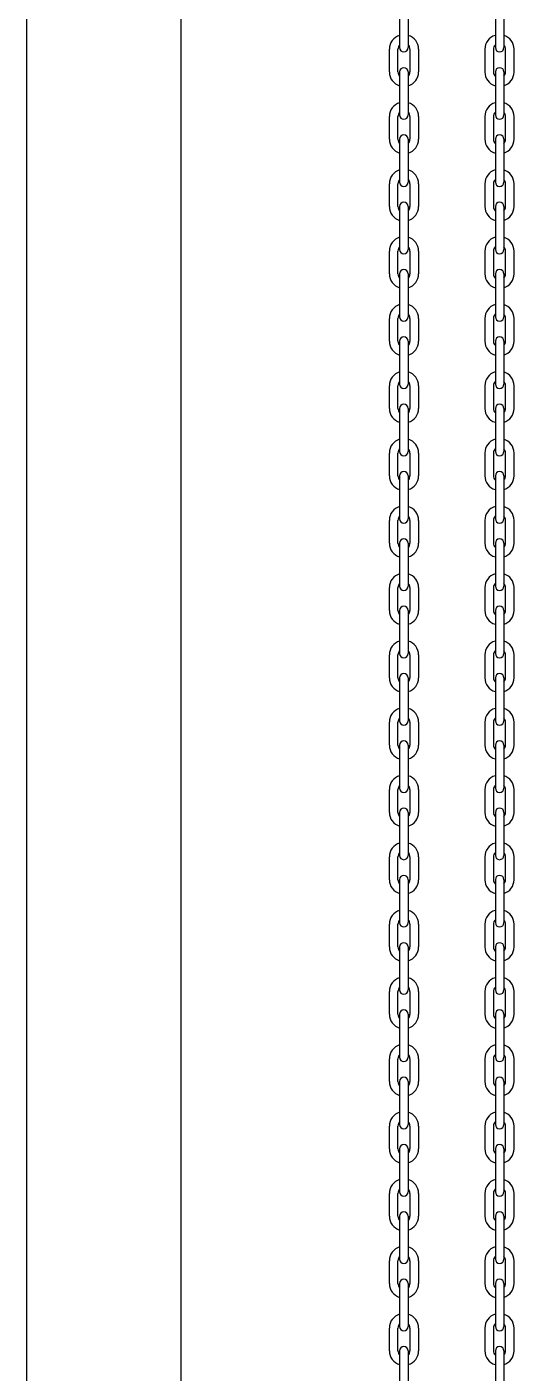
# Model space of a CAD drawing. Header units: millimetres. Extents: x 204328 to 274136, y -196910 to -178068.
# Drawn here: x 259812.6 to 259963.7, y -186130.4 to -185713.1 of the extents above; entities that cross this region are included whole.
import ezdxf

# ---------------------------------------------------------------- set-up
doc = ezdxf.new("R2010")
doc.units = ezdxf.units.MM
doc.layers.add('OHD Frame', color=2, linetype='Continuous')

msp = doc.modelspace()

# ---------------------------------------------------------------- linework, layer by layer
at = {"color": 3}
msp.add_line((259812.62, -189504.02, 0), (259812.62, -181789.76, 0), dxfattribs=at)
at = {"color": 7, "linetype": 'Continuous'}
for p, q in [((259928.13, -185706.17, 0), (259928.13, -185719.5, 0)), ((259930.8, -185706.17, 0), (259930.8, -185719.5, 0)), ((259957.88, -185706.17, 0), (259957.88, -185719.5, 0)), ((259960.55, -185706.17, 0), (259960.55, -185719.5, 0)), ((259925, -185727.04, 0), (259925, -185719.97, 0)), ((259927.67, -185727.04, 0), (259927.67, -185719.97, 0)), ((259931.4, -185719.97, 0), (259931.4, -185727.04, 0)), ((259934.07, -185719.97, 0), (259934.07, -185727.04, 0)), ((259954.61, -185719.97, 0), (259954.61, -185727.04, 0)), ((259957.28, -185719.97, 0), (259957.28, -185727.04, 0)), ((259961.01, -185727.04, 0), (259961.01, -185719.97, 0)), ((259963.68, -185727.04, 0), (259963.68, -185719.97, 0)), ((259928.13, -185727.04, 0), (259928.13, -185740.37, 0)), ((259930.8, -185727.04, 0), (259930.8, -185740.37, 0)), ((259957.88, -185727.04, 0), (259957.88, -185740.37, 0)), ((259960.55, -185727.04, 0), (259960.55, -185740.37, 0)), ((259925, -185747.9, 0), (259925, -185740.84, 0)), ((259927.67, -185747.9, 0), (259927.67, -185740.84, 0)), ((259931.4, -185740.84, 0), (259931.4, -185747.9, 0)), ((259934.07, -185740.84, 0), (259934.07, -185747.9, 0)), ((259954.61, -185740.84, 0), (259954.61, -185747.9, 0)), ((259957.28, -185740.84, 0), (259957.28, -185747.9, 0)), ((259961.01, -185747.9, 0), (259961.01, -185740.84, 0)), ((259963.68, -185747.9, 0), (259963.68, -185740.84, 0)), ((259928.13, -185747.9, 0), (259928.13, -185761.24, 0)), ((259930.8, -185747.9, 0), (259930.8, -185761.24, 0)), ((259957.88, -185747.9, 0), (259957.88, -185761.24, 0)), ((259960.55, -185747.9, 0), (259960.55, -185761.24, 0)), ((259925, -185768.77, 0), (259925, -185761.7, 0)), ((259927.67, -185768.77, 0), (259927.67, -185761.7, 0)), ((259931.4, -185761.7, 0), (259931.4, -185768.77, 0)), ((259934.07, -185761.7, 0), (259934.07, -185768.77, 0)), ((259954.61, -185761.7, 0), (259954.61, -185768.77, 0)), ((259957.28, -185761.7, 0), (259957.28, -185768.77, 0)), ((259961.01, -185768.77, 0), (259961.01, -185761.7, 0)), ((259963.68, -185768.77, 0), (259963.68, -185761.7, 0)), ((259928.13, -185768.77, 0), (259928.13, -185782.1, 0)), ((259930.8, -185768.77, 0), (259930.8, -185782.1, 0)), ((259957.88, -185768.77, 0), (259957.88, -185782.1, 0)), ((259960.55, -185768.77, 0), (259960.55, -185782.1, 0)), ((259925, -185789.64, 0), (259925, -185782.57, 0)), ((259927.67, -185789.64, 0), (259927.67, -185782.57, 0)), ((259931.4, -185782.57, 0), (259931.4, -185789.64, 0)), ((259934.07, -185782.57, 0), (259934.07, -185789.64, 0)), ((259954.61, -185782.57, 0), (259954.61, -185789.64, 0)), ((259957.28, -185782.57, 0), (259957.28, -185789.64, 0)), ((259961.01, -185789.64, 0), (259961.01, -185782.57, 0)), ((259963.68, -185789.64, 0), (259963.68, -185782.57, 0)), ((259928.13, -185789.64, 0), (259928.13, -185802.97, 0)), ((259930.8, -185789.64, 0), (259930.8, -185802.97, 0)), ((259957.88, -185789.64, 0), (259957.88, -185802.97, 0)), ((259960.55, -185789.64, 0), (259960.55, -185802.97, 0)), ((259925, -185810.51, 0), (259925, -185803.44, 0)), ((259927.67, -185810.51, 0), (259927.67, -185803.44, 0)), ((259931.4, -185803.44, 0), (259931.4, -185810.51, 0)), ((259934.07, -185803.44, 0), (259934.07, -185810.51, 0)), ((259954.61, -185803.44, 0), (259954.61, -185810.51, 0)), ((259957.28, -185803.44, 0), (259957.28, -185810.51, 0)), ((259961.01, -185810.51, 0), (259961.01, -185803.44, 0)), ((259963.68, -185810.51, 0), (259963.68, -185803.44, 0)), ((259928.13, -185810.51, 0), (259928.13, -185823.84, 0)), ((259930.8, -185810.51, 0), (259930.8, -185823.84, 0)), ((259957.88, -185810.51, 0), (259957.88, -185823.84, 0)), ((259960.55, -185810.51, 0), (259960.55, -185823.84, 0)), ((259925, -185831.37, 0), (259925, -185824.31, 0)), ((259927.67, -185831.37, 0), (259927.67, -185824.31, 0)), ((259931.4, -185824.31, 0), (259931.4, -185831.37, 0)), ((259934.07, -185824.31, 0), (259934.07, -185831.37, 0)), ((259954.61, -185824.31, 0), (259954.61, -185831.37, 0)), ((259957.28, -185824.31, 0), (259957.28, -185831.37, 0)), ((259961.01, -185831.37, 0), (259961.01, -185824.31, 0)), ((259963.68, -185831.37, 0), (259963.68, -185824.31, 0)), ((259928.13, -185831.37, 0), (259928.13, -185844.71, 0)), ((259930.8, -185831.37, 0), (259930.8, -185844.71, 0)), ((259957.88, -185831.37, 0), (259957.88, -185844.71, 0)), ((259960.55, -185831.37, 0), (259960.55, -185844.71, 0)), ((259925, -185852.24, 0), (259925, -185845.17, 0)), ((259927.67, -185852.24, 0), (259927.67, -185845.17, 0)), ((259931.4, -185845.17, 0), (259931.4, -185852.24, 0)), ((259934.07, -185845.17, 0), (259934.07, -185852.24, 0)), ((259954.61, -185845.17, 0), (259954.61, -185852.24, 0)), ((259957.28, -185845.17, 0), (259957.28, -185852.24, 0)), ((259961.01, -185852.24, 0), (259961.01, -185845.17, 0)), ((259963.68, -185852.24, 0), (259963.68, -185845.17, 0)), ((259928.13, -185852.24, 0), (259928.13, -185865.57, 0)), ((259930.8, -185852.24, 0), (259930.8, -185865.57, 0)), ((259957.88, -185852.24, 0), (259957.88, -185865.57, 0)), ((259960.55, -185852.24, 0), (259960.55, -185865.57, 0)), ((259925, -185873.11, 0), (259925, -185866.04, 0)), ((259927.67, -185873.11, 0), (259927.67, -185866.04, 0)), ((259931.4, -185866.04, 0), (259931.4, -185873.11, 0)), ((259934.07, -185866.04, 0), (259934.07, -185873.11, 0)), ((259954.61, -185866.04, 0), (259954.61, -185873.11, 0)), ((259957.28, -185866.04, 0), (259957.28, -185873.11, 0)), ((259961.01, -185873.11, 0), (259961.01, -185866.04, 0)), ((259963.68, -185873.11, 0), (259963.68, -185866.04, 0)), ((259928.13, -185873.11, 0), (259928.13, -185886.44, 0)), ((259930.8, -185873.11, 0), (259930.8, -185886.44, 0)), ((259957.88, -185873.11, 0), (259957.88, -185886.44, 0)), ((259960.55, -185873.11, 0), (259960.55, -185886.44, 0)), ((259925, -185893.97, 0), (259925, -185886.91, 0)), ((259927.67, -185893.97, 0), (259927.67, -185886.91, 0)), ((259931.4, -185886.91, 0), (259931.4, -185893.97, 0)), ((259934.07, -185886.91, 0), (259934.07, -185893.97, 0)), ((259954.61, -185886.91, 0), (259954.61, -185893.97, 0)), ((259957.28, -185886.91, 0), (259957.28, -185893.97, 0)), ((259961.01, -185893.97, 0), (259961.01, -185886.91, 0)), ((259963.68, -185893.97, 0), (259963.68, -185886.91, 0)), ((259928.13, -185893.97, 0), (259928.13, -185907.31, 0)), ((259930.8, -185893.97, 0), (259930.8, -185907.31, 0)), ((259957.88, -185893.97, 0), (259957.88, -185907.31, 0)), ((259960.55, -185893.97, 0), (259960.55, -185907.31, 0)), ((259925, -185914.84, 0), (259925, -185907.77, 0)), ((259927.67, -185914.84, 0), (259927.67, -185907.77, 0)), ((259931.4, -185907.77, 0), (259931.4, -185914.84, 0)), ((259934.07, -185907.77, 0), (259934.07, -185914.84, 0)), ((259954.61, -185907.77, 0), (259954.61, -185914.84, 0)), ((259957.28, -185907.77, 0), (259957.28, -185914.84, 0)), ((259961.01, -185914.84, 0), (259961.01, -185907.77, 0)), ((259963.68, -185914.84, 0), (259963.68, -185907.77, 0)), ((259928.13, -185914.84, 0), (259928.13, -185928.17, 0)), ((259930.8, -185914.84, 0), (259930.8, -185928.17, 0)), ((259957.88, -185914.84, 0), (259957.88, -185928.17, 0)), ((259960.55, -185914.84, 0), (259960.55, -185928.17, 0)), ((259925, -185935.71, 0), (259925, -185928.64, 0)), ((259927.67, -185935.71, 0), (259927.67, -185928.64, 0)), ((259931.4, -185928.64, 0), (259931.4, -185935.71, 0)), ((259934.07, -185928.64, 0), (259934.07, -185935.71, 0)), ((259954.61, -185928.64, 0), (259954.61, -185935.71, 0)), ((259957.28, -185928.64, 0), (259957.28, -185935.71, 0)), ((259961.01, -185935.71, 0), (259961.01, -185928.64, 0)), ((259963.68, -185935.71, 0), (259963.68, -185928.64, 0)), ((259928.13, -185935.71, 0), (259928.13, -185949.04, 0)), ((259930.8, -185935.71, 0), (259930.8, -185949.04, 0)), ((259957.88, -185935.71, 0), (259957.88, -185949.04, 0)), ((259960.55, -185935.71, 0), (259960.55, -185949.04, 0)), ((259925, -185956.57, 0), (259925, -185949.51, 0)), ((259927.67, -185956.57, 0), (259927.67, -185949.51, 0)), ((259931.4, -185949.51, 0), (259931.4, -185956.57, 0)), ((259934.07, -185949.51, 0), (259934.07, -185956.57, 0)), ((259954.61, -185949.51, 0), (259954.61, -185956.57, 0)), ((259957.28, -185949.51, 0), (259957.28, -185956.57, 0)), ((259961.01, -185956.57, 0), (259961.01, -185949.51, 0)), ((259963.68, -185956.57, 0), (259963.68, -185949.51, 0)), ((259928.13, -185956.57, 0), (259928.13, -185969.91, 0)), ((259930.8, -185956.57, 0), (259930.8, -185969.91, 0)), ((259957.88, -185956.57, 0), (259957.88, -185969.91, 0)), ((259960.55, -185956.57, 0), (259960.55, -185969.91, 0)), ((259925, -185977.44, 0), (259925, -185970.37, 0)), ((259927.67, -185977.44, 0), (259927.67, -185970.37, 0)), ((259931.4, -185970.37, 0), (259931.4, -185977.44, 0)), ((259934.07, -185970.37, 0), (259934.07, -185977.44, 0)), ((259954.61, -185970.37, 0), (259954.61, -185977.44, 0)), ((259957.28, -185970.37, 0), (259957.28, -185977.44, 0)), ((259961.01, -185977.44, 0), (259961.01, -185970.37, 0)), ((259963.68, -185977.44, 0), (259963.68, -185970.37, 0)), ((259928.13, -185977.44, 0), (259928.13, -185990.77, 0)), ((259930.8, -185977.44, 0), (259930.8, -185990.77, 0)), ((259957.88, -185977.44, 0), (259957.88, -185990.77, 0)), ((259960.55, -185977.44, 0), (259960.55, -185990.77, 0)), ((259925, -185998.31, 0), (259925, -185991.24, 0)), ((259927.67, -185998.31, 0), (259927.67, -185991.24, 0)), ((259931.4, -185991.24, 0), (259931.4, -185998.31, 0)), ((259934.07, -185991.24, 0), (259934.07, -185998.31, 0)), ((259954.61, -185991.24, 0), (259954.61, -185998.31, 0)), ((259957.28, -185991.24, 0), (259957.28, -185998.31, 0)), ((259961.01, -185998.31, 0), (259961.01, -185991.24, 0)), ((259963.68, -185998.31, 0), (259963.68, -185991.24, 0)), ((259928.13, -185998.31, 0), (259928.13, -186011.64, 0)), ((259930.8, -185998.31, 0), (259930.8, -186011.64, 0)), ((259957.88, -185998.31, 0), (259957.88, -186011.64, 0)), ((259960.55, -185998.31, 0), (259960.55, -186011.64, 0)), ((259925, -186019.17, 0), (259925, -186012.11, 0)), ((259925, -186019.17, 0), (259925, -186012.11, 0)), ((259927.67, -186019.17, 0), (259927.67, -186012.11, 0)), ((259927.67, -186019.17, 0), (259927.67, -186012.11, 0)), ((259931.4, -186012.11, 0), (259931.4, -186019.17, 0)), ((259931.4, -186012.11, 0), (259931.4, -186019.17, 0)), ((259934.07, -186012.11, 0), (259934.07, -186019.17, 0)), ((259934.07, -186012.11, 0), (259934.07, -186019.17, 0)), ((259954.61, -186012.11, 0), (259954.61, -186019.17, 0)), ((259954.61, -186012.11, 0), (259954.61, -186019.17, 0)), ((259957.28, -186012.11, 0), (259957.28, -186019.17, 0)), ((259957.28, -186012.11, 0), (259957.28, -186019.17, 0)), ((259961.01, -186019.17, 0), (259961.01, -186012.11, 0)), ((259961.01, -186019.17, 0), (259961.01, -186012.11, 0)), ((259963.68, -186019.17, 0), (259963.68, -186012.11, 0)), ((259963.68, -186019.17, 0), (259963.68, -186012.11, 0)), ((259928.13, -186019.17, 0), (259928.13, -186032.51, 0)), ((259928.13, -186019.17, 0), (259928.13, -186032.51, 0)), ((259930.8, -186019.17, 0), (259930.8, -186032.51, 0)), ((259930.8, -186019.17, 0), (259930.8, -186032.51, 0)), ((259957.88, -186019.17, 0), (259957.88, -186032.51, 0)), ((259957.88, -186019.17, 0), (259957.88, -186032.51, 0)), ((259960.55, -186019.17, 0), (259960.55, -186032.51, 0)), ((259960.55, -186019.17, 0), (259960.55, -186032.51, 0)), ((259925, -186040.04, 0), (259925, -186032.97, 0)), ((259927.67, -186040.04, 0), (259927.67, -186032.97, 0)), ((259931.4, -186032.97, 0), (259931.4, -186040.04, 0)), ((259934.07, -186032.97, 0), (259934.07, -186040.04, 0)), ((259954.61, -186032.97, 0), (259954.61, -186040.04, 0)), ((259957.28, -186032.97, 0), (259957.28, -186040.04, 0)), ((259961.01, -186040.04, 0), (259961.01, -186032.97, 0)), ((259963.68, -186040.04, 0), (259963.68, -186032.97, 0)), ((259928.13, -186040.04, 0), (259928.13, -186053.37, 0)), ((259930.8, -186040.04, 0), (259930.8, -186053.37, 0)), ((259957.88, -186040.04, 0), (259957.88, -186053.37, 0)), ((259960.55, -186040.04, 0), (259960.55, -186053.37, 0)), ((259925, -186060.91, 0), (259925, -186053.84, 0)), ((259927.67, -186060.91, 0), (259927.67, -186053.84, 0)), ((259931.4, -186053.84, 0), (259931.4, -186060.91, 0)), ((259934.07, -186053.84, 0), (259934.07, -186060.91, 0)), ((259954.61, -186053.84, 0), (259954.61, -186060.91, 0)), ((259957.28, -186053.84, 0), (259957.28, -186060.91, 0)), ((259961.01, -186060.91, 0), (259961.01, -186053.84, 0)), ((259963.68, -186060.91, 0), (259963.68, -186053.84, 0)), ((259928.13, -186060.91, 0), (259928.13, -186074.24, 0)), ((259930.8, -186060.91, 0), (259930.8, -186074.24, 0)), ((259957.88, -186060.91, 0), (259957.88, -186074.24, 0)), ((259960.55, -186060.91, 0), (259960.55, -186074.24, 0)), ((259925, -186081.77, 0), (259925, -186074.71, 0)), ((259927.67, -186081.77, 0), (259927.67, -186074.71, 0)), ((259931.4, -186074.71, 0), (259931.4, -186081.77, 0)), ((259934.07, -186074.71, 0), (259934.07, -186081.77, 0)), ((259954.61, -186074.71, 0), (259954.61, -186081.77, 0)), ((259957.28, -186074.71, 0), (259957.28, -186081.77, 0)), ((259961.01, -186081.77, 0), (259961.01, -186074.71, 0)), ((259963.68, -186081.77, 0), (259963.68, -186074.71, 0)), ((259928.13, -186081.77, 0), (259928.13, -186095.11, 0)), ((259930.8, -186081.77, 0), (259930.8, -186095.11, 0)), ((259957.88, -186081.77, 0), (259957.88, -186095.11, 0)), ((259960.55, -186081.77, 0), (259960.55, -186095.11, 0)), ((259925, -186102.64, 0), (259925, -186095.57, 0)), ((259927.67, -186102.64, 0), (259927.67, -186095.57, 0)), ((259931.4, -186095.57, 0), (259931.4, -186102.64, 0)), ((259934.07, -186095.57, 0), (259934.07, -186102.64, 0)), ((259954.61, -186095.57, 0), (259954.61, -186102.64, 0)), ((259957.28, -186095.57, 0), (259957.28, -186102.64, 0)), ((259961.01, -186102.64, 0), (259961.01, -186095.57, 0)), ((259963.68, -186102.64, 0), (259963.68, -186095.57, 0)), ((259928.13, -186102.64, 0), (259928.13, -186115.97, 0)), ((259930.8, -186102.64, 0), (259930.8, -186115.97, 0)), ((259957.88, -186102.64, 0), (259957.88, -186115.97, 0)), ((259960.55, -186102.64, 0), (259960.55, -186115.97, 0)), ((259925, -186123.51, 0), (259925, -186116.44, 0)), ((259927.67, -186123.51, 0), (259927.67, -186116.44, 0)), ((259931.4, -186116.44, 0), (259931.4, -186123.51, 0)), ((259934.07, -186116.44, 0), (259934.07, -186123.51, 0)), ((259954.61, -186116.44, 0), (259954.61, -186123.51, 0)), ((259957.28, -186116.44, 0), (259957.28, -186123.51, 0)), ((259961.01, -186123.51, 0), (259961.01, -186116.44, 0)), ((259963.68, -186123.51, 0), (259963.68, -186116.44, 0)), ((259928.13, -186123.51, 0), (259928.13, -186136.84, 0)), ((259930.8, -186123.51, 0), (259930.8, -186136.84, 0)), ((259957.88, -186123.51, 0), (259957.88, -186136.84, 0)), ((259960.55, -186123.51, 0), (259960.55, -186136.84, 0))]:
    msp.add_line(p, q, dxfattribs=at)
for centre, radius, start, end in [((259929.47, -185719.97, 0), 4.47, 106.4768, 180), ((259929.6, -185719.97, 0), 4.47, 0, 73.5232), ((259959.08, -185719.97, 0), 4.47, 106.4768, 180), ((259959.21, -185719.97, 0), 4.47, 0, 73.5232), ((259929.47, -185719.97, 0), 1.8, 134.9422, 180), ((259929.47, -185719.5, 0), 1.33, 180, 0), ((259929.6, -185719.97, 0), 1.8, 0, 45.0578), ((259959.08, -185719.97, 0), 1.8, 134.9422, 180), ((259959.21, -185719.5, 0), 1.33, 180, 0), ((259959.21, -185719.97, 0), 1.8, 0, 45.0578), ((259929.47, -185727.04, 0), 1.33, 0, 180), ((259959.21, -185727.04, 0), 1.33, 0, 180), ((259929.47, -185727.04, 0), 4.47, 180, 253.5232), ((259929.47, -185727.04, 0), 1.8, 180, 225.0578), ((259929.6, -185727.04, 0), 4.47, 286.4768, 0), ((259929.6, -185727.04, 0), 1.8, 314.9422, 0), ((259959.08, -185727.04, 0), 4.47, 180, 253.5232), ((259959.08, -185727.04, 0), 1.8, 180, 225.0578), ((259959.21, -185727.04, 0), 4.47, 286.4768, 0), ((259959.21, -185727.04, 0), 1.8, 314.9422, 0), ((259929.47, -185740.84, 0), 4.47, 106.4768, 180), ((259929.6, -185740.84, 0), 4.47, 0, 73.5232), ((259959.08, -185740.84, 0), 4.47, 106.4768, 180), ((259959.21, -185740.84, 0), 4.47, 0, 73.5232), ((259929.47, -185740.84, 0), 1.8, 134.9422, 180), ((259929.47, -185740.37, 0), 1.33, 180, 0), ((259929.6, -185740.84, 0), 1.8, 0, 45.0578), ((259959.08, -185740.84, 0), 1.8, 134.9422, 180), ((259959.21, -185740.37, 0), 1.33, 180, 0), ((259959.21, -185740.84, 0), 1.8, 0, 45.0578), ((259929.47, -185747.9, 0), 1.33, 0, 180), ((259959.21, -185747.9, 0), 1.33, 0, 180), ((259929.47, -185747.9, 0), 4.47, 180, 253.5232), ((259929.47, -185747.9, 0), 1.8, 180, 225.0578), ((259929.6, -185747.9, 0), 4.47, 286.4768, 0), ((259929.6, -185747.9, 0), 1.8, 314.9422, 0), ((259959.08, -185747.9, 0), 4.47, 180, 253.5232), ((259959.08, -185747.9, 0), 1.8, 180, 225.0578), ((259959.21, -185747.9, 0), 4.47, 286.4768, 0), ((259959.21, -185747.9, 0), 1.8, 314.9422, 0), ((259929.47, -185761.7, 0), 4.47, 106.4768, 180), ((259929.6, -185761.7, 0), 4.47, 0, 73.5232), ((259959.08, -185761.7, 0), 4.47, 106.4768, 180), ((259959.21, -185761.7, 0), 4.47, 0, 73.5232), ((259929.47, -185761.7, 0), 1.8, 134.9422, 180), ((259929.47, -185761.24, 0), 1.33, 180, 0), ((259929.6, -185761.7, 0), 1.8, 0, 45.0578), ((259959.08, -185761.7, 0), 1.8, 134.9422, 180), ((259959.21, -185761.24, 0), 1.33, 180, 0), ((259959.21, -185761.7, 0), 1.8, 0, 45.0578), ((259929.47, -185768.77, 0), 1.33, 0, 180), ((259959.21, -185768.77, 0), 1.33, 0, 180), ((259929.47, -185768.77, 0), 4.47, 180, 253.5232), ((259929.47, -185768.77, 0), 1.8, 180, 225.0578), ((259929.6, -185768.77, 0), 4.47, 286.4768, 0), ((259929.6, -185768.77, 0), 1.8, 314.9422, 0), ((259959.08, -185768.77, 0), 4.47, 180, 253.5232), ((259959.08, -185768.77, 0), 1.8, 180, 225.0578), ((259959.21, -185768.77, 0), 4.47, 286.4768, 0), ((259959.21, -185768.77, 0), 1.8, 314.9422, 0), ((259929.47, -185782.57, 0), 4.47, 106.4768, 180), ((259929.6, -185782.57, 0), 4.47, 0, 73.5232), ((259959.08, -185782.57, 0), 4.47, 106.4768, 180), ((259959.21, -185782.57, 0), 4.47, 0, 73.5232), ((259929.47, -185782.57, 0), 1.8, 134.9422, 180), ((259929.47, -185782.1, 0), 1.33, 180, 0), ((259929.47, -185782.1, 0), 1.33, 180, 0), ((259929.6, -185782.57, 0), 1.8, 0, 45.0578), ((259959.08, -185782.57, 0), 1.8, 134.9422, 180), ((259959.21, -185782.1, 0), 1.33, 180, 0), ((259959.21, -185782.1, 0), 1.33, 180, 0), ((259959.21, -185782.57, 0), 1.8, 0, 45.0578), ((259929.47, -185789.64, 0), 1.33, 0, 180), ((259929.47, -185789.64, 0), 1.33, 0, 180), ((259959.21, -185789.64, 0), 1.33, 0, 180), ((259959.21, -185789.64, 0), 1.33, 0, 180), ((259929.47, -185789.64, 0), 4.47, 180, 253.5232), ((259929.47, -185789.64, 0), 4.47, 180, 253.5232), ((259929.47, -185789.64, 0), 1.8, 180, 225.0578), ((259929.47, -185789.64, 0), 1.8, 180, 225.0578), ((259929.6, -185789.64, 0), 4.47, 286.4768, 0), ((259929.6, -185789.64, 0), 1.8, 314.9422, 0), ((259929.6, -185789.64, 0), 4.47, 286.4768, 0), ((259929.6, -185789.64, 0), 1.8, 314.9422, 0), ((259959.08, -185789.64, 0), 4.47, 180, 253.5232), ((259959.08, -185789.64, 0), 4.47, 180, 253.5232), ((259959.08, -185789.64, 0), 1.8, 180, 225.0578), ((259959.08, -185789.64, 0), 1.8, 180, 225.0578), ((259959.21, -185789.64, 0), 4.47, 286.4768, 0), ((259959.21, -185789.64, 0), 4.47, 286.4768, 0), ((259959.21, -185789.64, 0), 1.8, 314.9422, 0), ((259959.21, -185789.64, 0), 1.8, 314.9422, 0), ((259929.47, -185803.44, 0), 4.47, 106.4768, 180), ((259929.6, -185803.44, 0), 4.47, 0, 73.5232), ((259959.08, -185803.44, 0), 4.47, 106.4768, 180), ((259959.21, -185803.44, 0), 4.47, 0, 73.5232), ((259929.47, -185803.44, 0), 1.8, 134.9422, 180), ((259929.47, -185802.97, 0), 1.33, 180, 0), ((259929.6, -185803.44, 0), 1.8, 0, 45.0578), ((259959.08, -185803.44, 0), 1.8, 134.9422, 180), ((259959.21, -185802.97, 0), 1.33, 180, 0), ((259959.21, -185803.44, 0), 1.8, 0, 45.0578), ((259929.47, -185810.51, 0), 1.33, 0, 180), ((259959.21, -185810.51, 0), 1.33, 0, 180), ((259929.47, -185810.51, 0), 4.47, 180, 253.5232), ((259929.47, -185810.51, 0), 1.8, 180, 225.0578), ((259929.6, -185810.51, 0), 4.47, 286.4768, 0), ((259929.6, -185810.51, 0), 1.8, 314.9422, 0), ((259959.08, -185810.51, 0), 4.47, 180, 253.5232), ((259959.08, -185810.51, 0), 1.8, 180, 225.0578), ((259959.21, -185810.51, 0), 4.47, 286.4768, 0), ((259959.21, -185810.51, 0), 1.8, 314.9422, 0), ((259929.47, -185824.31, 0), 4.47, 106.4768, 180), ((259929.6, -185824.31, 0), 4.47, 0, 73.5232), ((259959.08, -185824.31, 0), 4.47, 106.4768, 180), ((259959.21, -185824.31, 0), 4.47, 0, 73.5232), ((259929.47, -185824.31, 0), 1.8, 134.9422, 180), ((259929.47, -185823.84, 0), 1.33, 180, 0), ((259929.6, -185824.31, 0), 1.8, 0, 45.0578), ((259959.08, -185824.31, 0), 1.8, 134.9422, 180), ((259959.21, -185823.84, 0), 1.33, 180, 0), ((259959.21, -185824.31, 0), 1.8, 0, 45.0578), ((259929.47, -185831.37, 0), 1.33, 0, 180), ((259959.21, -185831.37, 0), 1.33, 0, 180), ((259929.47, -185831.37, 0), 4.47, 180, 253.5232), ((259929.47, -185831.37, 0), 1.8, 180, 225.0578), ((259929.6, -185831.37, 0), 4.47, 286.4768, 0), ((259929.6, -185831.37, 0), 1.8, 314.9422, 0), ((259959.08, -185831.37, 0), 4.47, 180, 253.5232), ((259959.08, -185831.37, 0), 1.8, 180, 225.0578), ((259959.21, -185831.37, 0), 4.47, 286.4768, 0), ((259959.21, -185831.37, 0), 1.8, 314.9422, 0), ((259929.47, -185845.17, 0), 4.47, 106.4768, 180), ((259929.6, -185845.17, 0), 4.47, 0, 73.5232), ((259959.08, -185845.17, 0), 4.47, 106.4768, 180), ((259959.21, -185845.17, 0), 4.47, 0, 73.5232), ((259929.47, -185845.17, 0), 1.8, 134.9422, 180), ((259929.47, -185844.71, 0), 1.33, 180, 0), ((259929.6, -185845.17, 0), 1.8, 0, 45.0578), ((259959.08, -185845.17, 0), 1.8, 134.9422, 180), ((259959.21, -185844.71, 0), 1.33, 180, 0), ((259959.21, -185845.17, 0), 1.8, 0, 45.0578), ((259929.47, -185852.24, 0), 1.33, 0, 180), ((259959.21, -185852.24, 0), 1.33, 0, 180), ((259929.47, -185852.24, 0), 4.47, 180, 253.5232), ((259929.47, -185852.24, 0), 1.8, 180, 225.0578), ((259929.6, -185852.24, 0), 4.47, 286.4768, 0), ((259929.6, -185852.24, 0), 1.8, 314.9422, 0), ((259959.08, -185852.24, 0), 4.47, 180, 253.5232), ((259959.08, -185852.24, 0), 1.8, 180, 225.0578), ((259959.21, -185852.24, 0), 4.47, 286.4768, 0), ((259959.21, -185852.24, 0), 1.8, 314.9422, 0), ((259929.47, -185866.04, 0), 4.47, 106.4768, 180), ((259929.6, -185866.04, 0), 4.47, 0, 73.5232), ((259959.08, -185866.04, 0), 4.47, 106.4768, 180), ((259959.21, -185866.04, 0), 4.47, 0, 73.5232), ((259929.47, -185866.04, 0), 1.8, 134.9422, 180), ((259929.47, -185865.57, 0), 1.33, 180, 0), ((259929.6, -185866.04, 0), 1.8, 0, 45.0578), ((259959.08, -185866.04, 0), 1.8, 134.9422, 180), ((259959.21, -185865.57, 0), 1.33, 180, 0), ((259959.21, -185866.04, 0), 1.8, 0, 45.0578), ((259929.47, -185873.11, 0), 1.33, 0, 180), ((259959.21, -185873.11, 0), 1.33, 0, 180), ((259929.47, -185873.11, 0), 4.47, 180, 253.5232), ((259929.47, -185873.11, 0), 1.8, 180, 225.0578), ((259929.6, -185873.11, 0), 4.47, 286.4768, 0), ((259929.6, -185873.11, 0), 1.8, 314.9422, 0), ((259959.08, -185873.11, 0), 4.47, 180, 253.5232), ((259959.08, -185873.11, 0), 1.8, 180, 225.0578), ((259959.21, -185873.11, 0), 4.47, 286.4768, 0), ((259959.21, -185873.11, 0), 1.8, 314.9422, 0), ((259929.47, -185886.91, 0), 4.47, 106.4768, 180), ((259929.6, -185886.91, 0), 4.47, 0, 73.5232), ((259959.08, -185886.91, 0), 4.47, 106.4768, 180), ((259959.21, -185886.91, 0), 4.47, 0, 73.5232), ((259929.47, -185886.91, 0), 1.8, 134.9422, 180), ((259929.47, -185886.44, 0), 1.33, 180, 0), ((259929.6, -185886.91, 0), 1.8, 0, 45.0578), ((259959.08, -185886.91, 0), 1.8, 134.9422, 180), ((259959.21, -185886.44, 0), 1.33, 180, 0), ((259959.21, -185886.91, 0), 1.8, 0, 45.0578), ((259929.47, -185893.97, 0), 1.33, 0, 180), ((259959.21, -185893.97, 0), 1.33, 0, 180), ((259929.47, -185893.97, 0), 4.47, 180, 253.5232), ((259929.47, -185893.97, 0), 1.8, 180, 225.0578), ((259929.6, -185893.97, 0), 4.47, 286.4768, 0), ((259929.6, -185893.97, 0), 1.8, 314.9422, 0), ((259959.08, -185893.97, 0), 4.47, 180, 253.5232), ((259959.08, -185893.97, 0), 1.8, 180, 225.0578), ((259959.21, -185893.97, 0), 4.47, 286.4768, 0), ((259959.21, -185893.97, 0), 1.8, 314.9422, 0), ((259929.47, -185907.77, 0), 4.47, 106.4768, 180), ((259929.6, -185907.77, 0), 4.47, 0, 73.5232), ((259959.08, -185907.77, 0), 4.47, 106.4768, 180), ((259959.21, -185907.77, 0), 4.47, 0, 73.5232), ((259929.47, -185907.77, 0), 1.8, 134.9422, 180), ((259929.47, -185907.31, 0), 1.33, 180, 0), ((259929.6, -185907.77, 0), 1.8, 0, 45.0578), ((259959.08, -185907.77, 0), 1.8, 134.9422, 180), ((259959.21, -185907.31, 0), 1.33, 180, 0), ((259959.21, -185907.77, 0), 1.8, 0, 45.0578), ((259929.47, -185914.84, 0), 1.33, 0, 180), ((259959.21, -185914.84, 0), 1.33, 0, 180), ((259929.47, -185914.84, 0), 4.47, 180, 253.5232), ((259929.47, -185914.84, 0), 1.8, 180, 225.0578), ((259929.6, -185914.84, 0), 4.47, 286.4768, 0), ((259929.6, -185914.84, 0), 1.8, 314.9422, 0), ((259959.08, -185914.84, 0), 4.47, 180, 253.5232), ((259959.08, -185914.84, 0), 1.8, 180, 225.0578), ((259959.21, -185914.84, 0), 4.47, 286.4768, 0), ((259959.21, -185914.84, 0), 1.8, 314.9422, 0), ((259929.47, -185928.64, 0), 4.47, 106.4768, 180), ((259929.6, -185928.64, 0), 4.47, 0, 73.5232), ((259959.08, -185928.64, 0), 4.47, 106.4768, 180), ((259959.21, -185928.64, 0), 4.47, 0, 73.5232), ((259929.47, -185928.64, 0), 1.8, 134.9422, 180), ((259929.47, -185928.17, 0), 1.33, 180, 0), ((259929.47, -185928.17, 0), 1.33, 180, 0), ((259929.6, -185928.64, 0), 1.8, 0, 45.0578), ((259959.08, -185928.64, 0), 1.8, 134.9422, 180), ((259959.21, -185928.17, 0), 1.33, 180, 0), ((259959.21, -185928.17, 0), 1.33, 180, 0), ((259959.21, -185928.64, 0), 1.8, 0, 45.0578), ((259929.47, -185935.71, 0), 1.33, 0, 180), ((259959.21, -185935.71, 0), 1.33, 0, 180), ((259929.47, -185935.71, 0), 4.47, 180, 253.5232), ((259929.47, -185935.71, 0), 1.8, 180, 225.0578), ((259929.6, -185935.71, 0), 4.47, 286.4768, 0), ((259929.6, -185935.71, 0), 1.8, 314.9422, 0), ((259959.08, -185935.71, 0), 4.47, 180, 253.5232), ((259959.08, -185935.71, 0), 1.8, 180, 225.0578), ((259959.21, -185935.71, 0), 4.47, 286.4768, 0), ((259959.21, -185935.71, 0), 1.8, 314.9422, 0), ((259929.47, -185949.51, 0), 4.47, 106.4768, 180), ((259929.6, -185949.51, 0), 4.47, 0, 73.5232), ((259959.08, -185949.51, 0), 4.47, 106.4768, 180), ((259959.21, -185949.51, 0), 4.47, 0, 73.5232), ((259929.47, -185949.51, 0), 1.8, 134.9422, 180), ((259929.47, -185949.04, 0), 1.33, 180, 0), ((259929.6, -185949.51, 0), 1.8, 0, 45.0578), ((259959.08, -185949.51, 0), 1.8, 134.9422, 180), ((259959.21, -185949.04, 0), 1.33, 180, 0), ((259959.21, -185949.51, 0), 1.8, 0, 45.0578), ((259929.47, -185956.57, 0), 1.33, 0, 180), ((259959.21, -185956.57, 0), 1.33, 0, 180), ((259929.47, -185956.57, 0), 4.47, 180, 253.5232), ((259929.47, -185956.57, 0), 1.8, 180, 225.0578), ((259929.6, -185956.57, 0), 4.47, 286.4768, 0), ((259929.6, -185956.57, 0), 1.8, 314.9422, 0), ((259959.08, -185956.57, 0), 4.47, 180, 253.5232), ((259959.08, -185956.57, 0), 1.8, 180, 225.0578), ((259959.21, -185956.57, 0), 4.47, 286.4768, 0), ((259959.21, -185956.57, 0), 1.8, 314.9422, 0), ((259929.47, -185970.37, 0), 4.47, 106.4768, 180), ((259929.6, -185970.37, 0), 4.47, 0, 73.5232), ((259959.08, -185970.37, 0), 4.47, 106.4768, 180), ((259959.21, -185970.37, 0), 4.47, 0, 73.5232), ((259929.47, -185970.37, 0), 1.8, 134.9422, 180), ((259929.47, -185969.91, 0), 1.33, 180, 0), ((259929.6, -185970.37, 0), 1.8, 0, 45.0578), ((259959.08, -185970.37, 0), 1.8, 134.9422, 180), ((259959.21, -185969.91, 0), 1.33, 180, 0), ((259959.21, -185970.37, 0), 1.8, 0, 45.0578), ((259929.47, -185977.44, 0), 1.33, 0, 180), ((259959.21, -185977.44, 0), 1.33, 0, 180), ((259929.47, -185977.44, 0), 4.47, 180, 253.5232), ((259929.47, -185977.44, 0), 1.8, 180, 225.0578), ((259929.6, -185977.44, 0), 4.47, 286.4768, 0), ((259929.6, -185977.44, 0), 1.8, 314.9422, 0), ((259959.08, -185977.44, 0), 4.47, 180, 253.5232), ((259959.08, -185977.44, 0), 1.8, 180, 225.0578), ((259959.21, -185977.44, 0), 4.47, 286.4768, 0), ((259959.21, -185977.44, 0), 1.8, 314.9422, 0), ((259929.47, -185991.24, 0), 4.47, 106.4768, 180), ((259929.6, -185991.24, 0), 4.47, 0, 73.5232), ((259959.08, -185991.24, 0), 4.47, 106.4768, 180), ((259959.21, -185991.24, 0), 4.47, 0, 73.5232), ((259929.47, -185991.24, 0), 1.8, 134.9422, 180), ((259929.47, -185990.77, 0), 1.33, 180, 0), ((259929.6, -185991.24, 0), 1.8, 0, 45.0578), ((259959.08, -185991.24, 0), 1.8, 134.9422, 180), ((259959.21, -185990.77, 0), 1.33, 180, 0), ((259959.21, -185991.24, 0), 1.8, 0, 45.0578), ((259929.47, -185998.31, 0), 1.33, 0, 180), ((259959.21, -185998.31, 0), 1.33, 0, 180), ((259929.47, -185998.31, 0), 4.47, 180, 253.5232), ((259929.47, -185998.31, 0), 1.8, 180, 225.0578), ((259929.6, -185998.31, 0), 4.47, 286.4768, 0), ((259929.6, -185998.31, 0), 1.8, 314.9422, 0), ((259959.08, -185998.31, 0), 4.47, 180, 253.5232), ((259959.08, -185998.31, 0), 1.8, 180, 225.0578), ((259959.21, -185998.31, 0), 4.47, 286.4768, 0), ((259959.21, -185998.31, 0), 1.8, 314.9422, 0), ((259929.47, -186012.11, 0), 4.47, 106.4768, 180), ((259929.6, -186012.11, 0), 4.47, 0, 73.5232), ((259959.08, -186012.11, 0), 4.47, 106.4768, 180), ((259959.21, -186012.11, 0), 4.47, 0, 73.5232), ((259929.47, -186012.11, 0), 1.8, 134.9422, 180), ((259929.47, -186011.64, 0), 1.33, 180, 0), ((259929.47, -186011.64, 0), 1.33, 180, 0), ((259929.6, -186012.11, 0), 1.8, 0, 45.0578), ((259959.08, -186012.11, 0), 1.8, 134.9422, 180), ((259959.21, -186011.64, 0), 1.33, 180, 0), ((259959.21, -186011.64, 0), 1.33, 180, 0), ((259959.21, -186012.11, 0), 1.8, 0, 45.0578), ((259929.47, -186019.17, 0), 1.33, 0, 180), ((259929.47, -186019.17, 0), 1.33, 0, 180), ((259929.47, -186019.17, 0), 1.33, 0, 180), ((259959.21, -186019.17, 0), 1.33, 0, 180), ((259959.21, -186019.17, 0), 1.33, 0, 180), ((259959.21, -186019.17, 0), 1.33, 0, 180), ((259929.47, -186019.17, 0), 4.47, 180, 253.5232), ((259929.47, -186019.17, 0), 4.47, 180, 253.5232), ((259929.47, -186019.17, 0), 1.8, 180, 225.0578), ((259929.47, -186019.17, 0), 1.8, 180, 225.0578), ((259929.6, -186019.17, 0), 4.47, 286.4768, 0), ((259929.6, -186019.17, 0), 1.8, 314.9422, 0), ((259929.6, -186019.17, 0), 4.47, 286.4768, 0), ((259929.6, -186019.17, 0), 1.8, 314.9422, 0), ((259959.08, -186019.17, 0), 4.47, 180, 253.5232), ((259959.08, -186019.17, 0), 4.47, 180, 253.5232), ((259959.08, -186019.17, 0), 1.8, 180, 225.0578), ((259959.08, -186019.17, 0), 1.8, 180, 225.0578), ((259959.21, -186019.17, 0), 4.47, 286.4768, 0), ((259959.21, -186019.17, 0), 4.47, 286.4768, 0), ((259959.21, -186019.17, 0), 1.8, 314.9422, 0), ((259959.21, -186019.17, 0), 1.8, 314.9422, 0), ((259929.47, -186032.97, 0), 4.47, 106.4768, 180), ((259929.6, -186032.97, 0), 4.47, 0, 73.5232), ((259959.08, -186032.97, 0), 4.47, 106.4768, 180), ((259959.21, -186032.97, 0), 4.47, 0, 73.5232), ((259929.47, -186032.97, 0), 1.8, 134.9422, 180), ((259929.47, -186032.51, 0), 1.33, 180, 0), ((259929.47, -186032.51, 0), 1.33, 180, 0), ((259929.6, -186032.97, 0), 1.8, 0, 45.0578), ((259959.08, -186032.97, 0), 1.8, 134.9422, 180), ((259959.21, -186032.51, 0), 1.33, 180, 0), ((259959.21, -186032.51, 0), 1.33, 180, 0), ((259959.21, -186032.97, 0), 1.8, 0, 45.0578), ((259929.47, -186040.04, 0), 1.33, 0, 180), ((259959.21, -186040.04, 0), 1.33, 0, 180), ((259929.47, -186040.04, 0), 4.47, 180, 253.5232), ((259929.47, -186040.04, 0), 1.8, 180, 225.0578), ((259929.6, -186040.04, 0), 4.47, 286.4768, 0), ((259929.6, -186040.04, 0), 1.8, 314.9422, 0), ((259959.08, -186040.04, 0), 4.47, 180, 253.5232), ((259959.08, -186040.04, 0), 1.8, 180, 225.0578), ((259959.21, -186040.04, 0), 4.47, 286.4768, 0), ((259959.21, -186040.04, 0), 1.8, 314.9422, 0), ((259929.47, -186053.84, 0), 4.47, 106.4768, 180), ((259929.6, -186053.84, 0), 4.47, 0, 73.5232), ((259959.08, -186053.84, 0), 4.47, 106.4768, 180), ((259959.21, -186053.84, 0), 4.47, 0, 73.5232), ((259929.47, -186053.84, 0), 1.8, 134.9422, 180), ((259929.47, -186053.37, 0), 1.33, 180, 0), ((259929.6, -186053.84, 0), 1.8, 0, 45.0578), ((259959.08, -186053.84, 0), 1.8, 134.9422, 180), ((259959.21, -186053.37, 0), 1.33, 180, 0), ((259959.21, -186053.84, 0), 1.8, 0, 45.0578), ((259929.47, -186060.91, 0), 1.33, 0, 180), ((259959.21, -186060.91, 0), 1.33, 0, 180), ((259929.47, -186060.91, 0), 4.47, 180, 253.5232), ((259929.47, -186060.91, 0), 1.8, 180, 225.0578), ((259929.6, -186060.91, 0), 4.47, 286.4768, 0), ((259929.6, -186060.91, 0), 1.8, 314.9422, 0), ((259959.08, -186060.91, 0), 4.47, 180, 253.5232), ((259959.08, -186060.91, 0), 1.8, 180, 225.0578), ((259959.21, -186060.91, 0), 4.47, 286.4768, 0), ((259959.21, -186060.91, 0), 1.8, 314.9422, 0), ((259929.47, -186074.71, 0), 4.47, 106.4768, 180), ((259929.6, -186074.71, 0), 4.47, 0, 73.5232), ((259959.08, -186074.71, 0), 4.47, 106.4768, 180), ((259959.21, -186074.71, 0), 4.47, 0, 73.5232), ((259929.47, -186074.71, 0), 1.8, 134.9422, 180), ((259929.47, -186074.24, 0), 1.33, 180, 0), ((259929.6, -186074.71, 0), 1.8, 0, 45.0578), ((259959.08, -186074.71, 0), 1.8, 134.9422, 180), ((259959.21, -186074.24, 0), 1.33, 180, 0), ((259959.21, -186074.71, 0), 1.8, 0, 45.0578), ((259929.47, -186081.77, 0), 1.33, 0, 180), ((259959.21, -186081.77, 0), 1.33, 0, 180), ((259929.47, -186081.77, 0), 4.47, 180, 253.5232), ((259929.47, -186081.77, 0), 1.8, 180, 225.0578), ((259929.6, -186081.77, 0), 4.47, 286.4768, 0), ((259929.6, -186081.77, 0), 1.8, 314.9422, 0), ((259959.08, -186081.77, 0), 4.47, 180, 253.5232), ((259959.08, -186081.77, 0), 1.8, 180, 225.0578), ((259959.21, -186081.77, 0), 4.47, 286.4768, 0), ((259959.21, -186081.77, 0), 1.8, 314.9422, 0), ((259929.47, -186095.57, 0), 4.47, 106.4768, 180), ((259929.6, -186095.57, 0), 4.47, 0, 73.5232), ((259959.08, -186095.57, 0), 4.47, 106.4768, 180), ((259959.21, -186095.57, 0), 4.47, 0, 73.5232), ((259929.47, -186095.57, 0), 1.8, 134.9422, 180), ((259929.47, -186095.11, 0), 1.33, 180, 0), ((259929.6, -186095.57, 0), 1.8, 0, 45.0578), ((259959.08, -186095.57, 0), 1.8, 134.9422, 180), ((259959.21, -186095.11, 0), 1.33, 180, 0), ((259959.21, -186095.57, 0), 1.8, 0, 45.0578), ((259929.47, -186102.64, 0), 1.33, 0, 180), ((259959.21, -186102.64, 0), 1.33, 0, 180), ((259929.47, -186102.64, 0), 4.47, 180, 253.5232), ((259929.47, -186102.64, 0), 1.8, 180, 225.0578), ((259929.6, -186102.64, 0), 4.47, 286.4768, 0), ((259929.6, -186102.64, 0), 1.8, 314.9422, 0), ((259959.08, -186102.64, 0), 4.47, 180, 253.5232), ((259959.08, -186102.64, 0), 1.8, 180, 225.0578), ((259959.21, -186102.64, 0), 4.47, 286.4768, 0), ((259959.21, -186102.64, 0), 1.8, 314.9422, 0), ((259929.47, -186116.44, 0), 4.47, 106.4768, 180), ((259929.6, -186116.44, 0), 4.47, 0, 73.5232), ((259959.08, -186116.44, 0), 4.47, 106.4768, 180), ((259959.21, -186116.44, 0), 4.47, 0, 73.5232), ((259929.47, -186116.44, 0), 1.8, 134.9422, 180), ((259929.47, -186115.97, 0), 1.33, 180, 0), ((259929.6, -186116.44, 0), 1.8, 0, 45.0578), ((259959.08, -186116.44, 0), 1.8, 134.9422, 180), ((259959.21, -186115.97, 0), 1.33, 180, 0), ((259959.21, -186116.44, 0), 1.8, 0, 45.0578), ((259929.47, -186123.51, 0), 1.33, 0, 180), ((259959.21, -186123.51, 0), 1.33, 0, 180), ((259929.47, -186123.51, 0), 4.47, 180, 253.5232), ((259929.47, -186123.51, 0), 1.8, 180, 225.0578), ((259929.6, -186123.51, 0), 4.47, 286.4768, 0), ((259929.6, -186123.51, 0), 1.8, 314.9422, 0), ((259959.08, -186123.51, 0), 4.47, 180, 253.5232), ((259959.08, -186123.51, 0), 1.8, 180, 225.0578), ((259959.21, -186123.51, 0), 4.47, 286.4768, 0), ((259959.21, -186123.51, 0), 1.8, 314.9422, 0)]:
    msp.add_arc(centre, radius, start, end, dxfattribs=at)
at = {"layer": 'OHD Frame', "color": 1}
msp.add_line((259860.32, -181454.02, 0), (259860.32, -189504.02, 0), dxfattribs=at)

doc.saveas('drawing.dxf')
